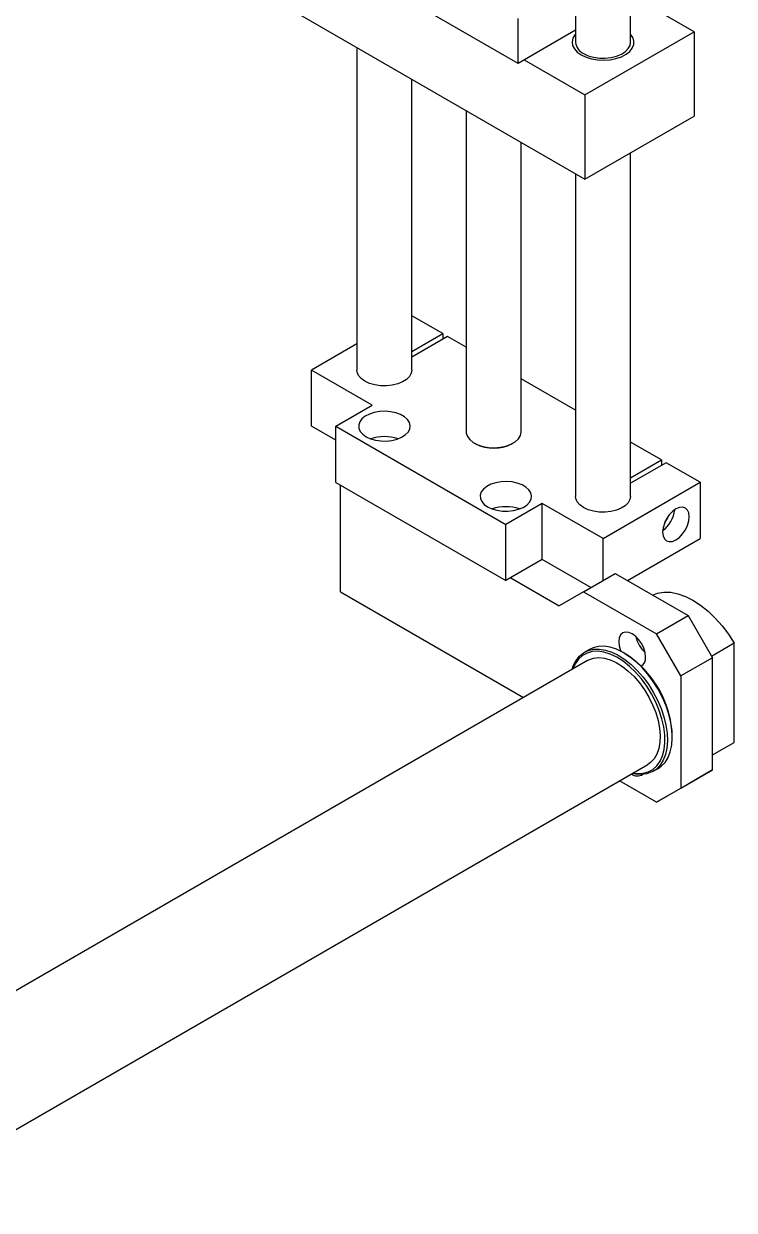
# Model space of a CAD drawing. Header units: millimetres. Extents: x -4 to 1692, y -357 to 300.
# Drawn here: x 768.1 to 809.4, y 184 to 253 of the extents above; entities that cross this region are included whole.
import ezdxf

# ---------------------------------------------------------------- set-up
doc = ezdxf.new("R2010")
doc.units = ezdxf.units.MM

msp = doc.modelspace()

# ---------------------------------------------------------------- linework, layer by layer
at = {"color": 7, "linetype": 'Continuous', "lineweight": 30}
for p, q in [((803.4046447, 251.9272083), (803.4046447, 269.7113648)), ((800.2046447, 268.8949567), (800.2046447, 251.9272083)), ((796.8548972, 250.7025962), (786.9554023, 256.417453)), ((807.1079455, 252.5395144), (803.5724116, 254.5805347)), ((783.7734217, 253.7633304), (800.7439845, 243.9664331)), ((796.8548972, 250.7025962), (796.8548972, 253.3155268)), ((800.2046447, 252.6363642), (796.8548972, 250.7025962)), ((800.7439845, 248.8656779), (807.1079455, 252.5395144)), ((807.1079455, 252.5395144), (807.1079455, 247.6402696)), ((787.4767226, 251.6254603), (787.4767226, 232.8583163)), ((797.2084506, 250.9066982), (800.7439845, 248.8656779)), ((790.6767226, 232.8583163), (790.6767226, 249.7781396)), ((800.7439845, 248.8656779), (800.7439845, 243.9664331)), ((793.8406836, 247.9516238), (793.8406836, 229.2661339)), ((800.7439845, 243.9664331), (807.1079455, 247.6402696)), ((797.0406836, 229.2661339), (797.0406836, 246.1043031)), ((803.4046447, 225.5106433), (803.4046447, 245.5023995)), ((800.2046447, 244.2777873), (800.2046447, 225.5106433)), ((792.4708351, 234.9809774), (790.6767226, 236.0166966)), ((790.6767226, 233.9452583), (792.4708351, 234.9809774)), ((792.7536779, 234.8176958), (790.6767226, 233.618695)), ((792.4708351, 234.9809774), (792.4708351, 234.6544142)), ((793.8406836, 234.1901807), (792.7536779, 234.8176958)), ((787.4767226, 234.3838803), (784.8340819, 232.8583163)), ((788.3696158, 230.8172961), (784.8340819, 232.8583163)), ((784.8340819, 229.5921531), (784.8340819, 232.8583163)), ((800.2046447, 230.5163442), (797.0406836, 232.34286)), ((786.2482955, 229.5926839), (788.3696158, 230.8172961)), ((786.2482955, 228.775745), (784.8340819, 229.5921531)), ((786.2482955, 229.5926839), (796.1477904, 223.8778271)), ((786.2482955, 226.3265206), (786.2482955, 229.5926839)), ((794.3091289, 228.6131136), (794.3798511, 228.5722733)), ((796.5015161, 228.5722733), (796.5722383, 228.6131136)), ((805.1987572, 227.6333044), (803.4046447, 228.6690235)), ((803.4046447, 226.5975853), (805.1987572, 227.6333044)), ((805.4815999, 227.4700228), (803.4046447, 226.271022)), ((805.1987572, 227.6333044), (805.1987572, 227.3067412)), ((807.4614989, 226.3270514), (805.4815999, 227.4700228)), ((786.2482955, 226.3265206), (796.1477904, 220.6116639)), ((786.5311382, 219.9574758), (786.5311382, 226.163239)), ((801.8046447, 223.061419), (807.4614989, 226.3270514)), ((807.4614989, 226.3270514), (807.4614989, 223.0608882)), ((798.2691108, 225.1024393), (796.1477904, 223.8778271)), ((801.8046447, 223.061419), (798.2691108, 225.1024393)), ((798.2691108, 221.836276), (798.2691108, 225.1024393)), ((796.1477904, 220.6116639), (796.1477904, 223.8778271)), ((801.8046447, 220.6119293), (801.8046447, 223.061419)), ((803.2190881, 220.6117966), (807.4614989, 223.0608882)), ((798.2691108, 221.836276), (796.1477904, 220.6116639)), ((801.097308, 220.2035925), (798.2691108, 221.836276)), ((800.6732738, 219.9588028), (802.5117514, 221.0201333)), ((802.5117514, 221.0201333), (806.7543921, 218.570909)), ((796.4306331, 220.7749455), (799.2590602, 219.1421293)), ((786.5311382, 219.9574758), (797.1725296, 213.8143313)), ((800.6732738, 219.9588028), (799.2590602, 219.1421293)), ((800.6732738, 219.9588028), (804.9159145, 217.5095784)), ((804.9159145, 217.5095784), (806.7543921, 218.570909)), ((806.7543921, 218.570909), (808.1686057, 216.1214192)), ((806.3301281, 215.0600887), (804.9159145, 217.5095784)), ((809.4413979, 216.9609963), (808.1232205, 216.2000287)), ((809.4413979, 211.19874), (809.4413979, 216.9609963)), ((801.0068887, 216.6051943), (800.724046, 216.4419127)), ((803.0778851, 216.3660696), (803.0071859, 216.4068967)), ((808.1686057, 216.1214192), (806.3301281, 215.0600887)), ((808.1686057, 209.5890927), (808.1686057, 216.1214192)), ((800.903315, 215.9680678), (756.7271711, 190.4657228)), ((806.3301281, 215.0600887), (806.3301281, 208.5277622)), ((805.8351533, 211.5081826), (805.8351533, 211.5898234)), ((808.1686057, 210.4639727), (809.4413979, 211.19874)), ((759.480125, 183.9722844), (804.4030306, 209.9057258)), ((804.7237209, 209.5135218), (805.0065637, 209.6768034)), ((806.3301281, 208.5277622), (808.1686057, 209.5890927)), ((808.1686057, 209.5890927), (806.7543921, 208.7724192)), ((804.9159145, 207.7110887), (802.7586551, 208.956448)), ((806.7543921, 208.7724192), (804.9159145, 207.7110887)), ((804.9159145, 207.7110887), (806.3301281, 208.5277622))]:
    msp.add_line(p, q, dxfattribs=at)
at = {"color": 7, "linetype": 'Continuous', "lineweight": 30, "flags": 128}
for points in [[(800.2046447, 252.403252), (800.1690336, 252.3610494), (800.0512356, 252.1620989), (800.0052223, 251.953532), (800.0328776, 251.7438874), (800.1330693, 251.541748), (800.3016954, 251.3553893), (800.5318525, 251.192441)], [(800.2046447, 252.403252), (800.1690336, 252.3610494), (800.0512356, 252.1620989), (800.0052223, 251.953532), (800.0328776, 251.7438874), (800.1330693, 251.541748), (800.3016954, 251.3553893), (800.5318525, 251.192441)], [(800.5318525, 251.192441), (800.8141178, 251.0595742), (801.1369354, 250.9622284), (801.4870891, 250.904389), (801.8502435, 250.8884239), (802.2115312, 250.9149868), (802.5561608, 250.9829902), (802.8700233, 251.08965), (803.1402691, 251.2305995), (803.3558343, 251.4000682), (803.5078935, 251.5911182), (803.5902216, 251.7959277), (803.5994479, 252.0061118), (803.5351948, 252.2130656), (803.4046447, 252.403252)], [(800.5318525, 251.192441), (800.8141178, 251.0595742), (801.1369354, 250.9622284), (801.4870891, 250.904389), (801.8502435, 250.8884239), (802.2115312, 250.9149868), (802.5561608, 250.9829902), (802.8700233, 251.08965), (803.1402691, 251.2305995), (803.3558343, 251.4000682), (803.5078935, 251.5911182), (803.5902216, 251.7959277), (803.5994479, 252.0061118), (803.5351948, 252.2130656), (803.4046447, 252.403252)], [(800.6732738, 251.2740819), (800.9429359, 251.1489487), (801.2528906, 251.0602061), (801.5886446, 251.0120036), (801.9344986, 251.006595), (802.2742808, 251.0442333), (802.5921033, 251.1231585), (802.8731051, 251.2396802), (803.1041469, 251.3883499), (803.2744254, 251.5622161), (803.3759786, 251.7531489), (803.4046447, 251.9272083)], [(790.6767226, 232.8583163), (790.6442802, 232.6732569), (790.5395073, 232.4840749), (790.3670976, 232.3121972), (790.1350231, 232.1655711), (789.8540146, 232.0509764), (789.5370653, 231.9737118), (789.1988306, 231.9373498), (788.8549498, 231.9435718), (788.5213234, 231.9920901), (788.2133778, 232.0806612), (787.9453517, 232.2051898), (787.7296385, 232.359918), (787.5762121, 232.5376912), (787.4921669, 232.7302896), (787.4767226, 232.8583163)], [(788.0160624, 228.9803778), (788.2688707, 228.8630655), (788.5594531, 228.7798693), (788.8742226, 228.7346794), (789.1984607, 228.7296089), (789.5170065, 228.7648947), (789.814965, 228.8388871), (790.0784042, 228.9481262), (790.2950059, 229.0875041), (790.454642, 229.2505036), (790.5498481, 229.4295031), (790.5761725, 229.6161328), (790.5323843, 229.801666), (790.420531, 229.9774274), (790.2458427, 230.1351987), (790.0164876, 230.2676025), (789.7431902, 230.368448), (789.4387294, 230.4330195), (789.1173417, 230.4582979), (788.7940546, 230.4431011), (788.4839848, 230.3881398), (788.2016307, 230.2959839), (787.960195, 230.1709424), (787.7709668, 230.0188622), (787.6427944, 229.8468543), (787.5816708, 229.6629618), (787.5904542, 229.4757831), (787.6687339, 229.2940706), (787.8128495, 229.1263209), (788.0160624, 228.9803778)], [(793.8406836, 229.2661339), (793.8459617, 229.1911708), (793.9111602, 228.9950188), (794.0478775, 228.8115437), (794.2497208, 228.6493248), (794.5072523, 228.5159473), (794.80843, 228.4176476), (795.1391711, 228.3590222), (795.4840106, 228.3428123), (795.8268243, 228.3697759), (796.1515824, 228.4386522), (796.4430996, 228.5462207), (796.687745, 228.6874515), (796.8740792, 228.8557408), (796.9933895, 229.0432197), (797.0400969, 229.2411218), (797.0406836, 229.2661339)], [(795.0871302, 224.8983372), (795.3399385, 224.7810249), (795.630521, 224.6978287), (795.9452904, 224.6526388), (796.2695285, 224.6475683), (796.5880743, 224.6828542), (796.8860329, 224.7568466), (797.149472, 224.8660857), (797.3660737, 225.0054635), (797.5257098, 225.1684631), (797.6209159, 225.3474626), (797.6472403, 225.5340922), (797.6034521, 225.7196254), (797.4915988, 225.8953869), (797.3169105, 226.0531581), (797.0875554, 226.185562), (796.814258, 226.2864074), (796.5097972, 226.350979), (796.1884095, 226.3762573), (795.8651224, 226.3610606), (795.5550526, 226.3060993), (795.2726985, 226.2139433), (795.0312628, 226.0889018), (794.8420347, 225.9368216), (794.7138622, 225.7648138), (794.6527386, 225.5809212), (794.661522, 225.3937426), (794.7398017, 225.21203), (794.8839173, 225.0442803), (795.0871302, 224.8983372)], [(803.4046447, 225.5106433), (803.3722023, 225.3255839), (803.2674293, 225.1364019), (803.0950197, 224.9645242), (802.8629452, 224.8178981), (802.5819366, 224.7033034), (802.2649874, 224.6260388), (801.9267527, 224.5896768), (801.5828719, 224.5958988), (801.2492455, 224.6444171), (800.9412998, 224.7329882), (800.6732738, 224.8575168), (800.4575605, 225.012245), (800.3041342, 225.1900182), (800.2200889, 225.3826166), (800.2046447, 225.5106433)], [(806.8251028, 224.3265862), (806.7985993, 224.543756), (806.720895, 224.7155257), (806.5972853, 224.8301896), (806.4361941, 224.8799335), (806.2485993, 224.8613674), (806.0472853, 224.7757566), (805.8459714, 224.6289353), (805.6583766, 224.4309091), (805.4972853, 224.1951732), (805.3736757, 223.9377926), (805.2959714, 223.6763073), (805.2694679, 223.4285372), (805.2959714, 223.2113674), (805.3736757, 223.0395977), (805.4972853, 222.9249338), (805.6583766, 222.8751899), (805.8459714, 222.893756), (806.0472853, 222.9793668), (806.2485993, 223.1261881), (806.4361941, 223.3242143), (806.5972853, 223.5599502), (806.720895, 223.8173308), (806.7985993, 224.0788161), (806.8251028, 224.3265862)], [(804.6870017, 219.7643881), (804.9706994, 219.8722412), (805.3420387, 219.9358476), (805.741032, 219.9265653), (806.1611706, 219.8445458), (806.5956005, 219.6911271), (807.0372348, 219.4688119), (807.4788692, 219.1812269), (807.9132991, 218.8330635), (808.3334376, 218.4300014), (808.732431, 217.9786158), (809.1037703, 217.4862702), (809.4413979, 216.9609963)], [(804.2795184, 216.1622264), (804.2530149, 216.4099965), (804.1753106, 216.6714817), (804.0517009, 216.9288623), (803.8906097, 217.1645982), (803.7030149, 217.3626244), (803.5017009, 217.5094457), (803.300387, 217.5950566), (803.1127922, 217.6136227), (802.9517009, 217.5638788), (802.8280913, 217.4492149), (802.750387, 217.2774451), (802.7238835, 217.0602753), (802.750387, 216.8125052), (802.8280913, 216.55102), (802.852486, 216.4913431)], [(803.7162313, 215.8931428), (803.344962, 216.1884648), (802.967657, 216.4294046), (802.5910491, 216.6116628), (802.221859, 216.7319869), (801.8666749, 216.7882297), (801.531835, 216.7793876), (801.2233145, 216.7056184), (801.0068887, 216.6051943)], [(800.0057012, 215.4498864), (800.0706602, 215.6410618), (800.2249552, 215.9502623), (800.4238437, 216.2064177), (800.6637764, 216.4049568), (800.9404718, 216.5423368), (801.2489922, 216.616106), (801.5838321, 216.6249481), (801.9390163, 216.5687053), (802.3082064, 216.4483812), (802.6848143, 216.266123), (803.0621193, 216.0251832), (803.4333886, 215.7298612)], [(803.3449403, 215.6202372), (802.9749944, 215.9138637), (802.5990537, 216.152035), (802.2241211, 216.3303143), (801.8571809, 216.4453807), (801.5050685, 216.4950906), (801.1743431, 216.4785182), (800.8711655, 216.395972), (800.6011834, 216.2489898), (800.3694259, 216.0403096), (800.1802104, 215.7738186), (800.0430126, 215.4714258)], [(800.903315, 215.9680678), (800.9733842, 216.0054013), (801.2491394, 216.100905), (801.5534767, 216.1319985), (801.8802006, 216.098049), (802.22266, 215.9997476), (802.5738834, 215.8390954), (802.9267209, 215.6193627), (803.2739898, 215.3450228)], [(803.0778851, 216.3660696), (803.3992585, 216.1587862), (803.7692043, 215.8651597)], [(803.5427281, 209.4090838), (803.8012771, 209.378703), (804.1320025, 209.3952754), (804.4351801, 209.4778216), (804.7051622, 209.6248038), (804.9369197, 209.833484), (805.1261352, 210.099975), (805.2692842, 210.4193124), (805.3637, 210.7855476), (805.4076237, 211.1918585), (805.4002373, 211.630676), (805.3416783, 212.093826), (805.2330374, 212.5726808), (805.0763386, 213.0583203), (804.8745008, 213.5416979), (804.6312838, 214.0138092), (804.3512184, 214.4658596), (804.0395216, 214.8894284), (803.7019998, 215.2766251), (803.3449403, 215.6202372)], [(803.4333886, 215.7298612), (803.7919967, 215.3854272), (804.1315443, 214.9980275), (804.4459721, 214.5745754), (804.7296693, 214.1226273), (804.9775731, 213.6502482), (805.1852598, 213.1658678), (805.3490232, 212.6781298), (805.4659409, 212.195738), (805.5339266, 211.7273006), (805.5517669, 211.281177), (805.5191436, 210.8653281), (805.4366388, 210.4871749), (805.3057248, 210.1534655), (805.1287378, 209.8701549), (804.9088362, 209.6422988), (804.649944, 209.4739633), (804.3566812, 209.3681524), (804.034281, 209.3267543), (803.6884968, 209.3505077), (803.5054167, 209.3875443)], [(805.0065637, 209.6768034), (805.1916789, 209.8055804), (805.4115806, 210.0334365), (805.5885675, 210.3167471), (805.7194815, 210.6504565), (805.8019863, 211.0286097), (805.8346096, 211.4444586), (805.8167693, 211.8905823), (805.7487837, 212.3590196), (805.6318659, 212.8414115), (805.4681026, 213.3291494), (805.2604159, 213.8135298), (805.012512, 214.2859089), (804.7288149, 214.737857), (804.414387, 215.1613092), (804.0748394, 215.5487088), (803.7162313, 215.8931428)], [(803.2739898, 215.3450228), (803.6086206, 215.0216604), (803.9238012, 214.6558582), (804.2131155, 214.2550629), (804.4706739, 213.8274336), (804.6912332, 213.3816755), (804.8703035, 212.926863), (805.0042394, 212.4722547), (805.0903143, 212.0271052), (805.1267761, 211.6004765), (805.1128824, 211.2010534), (805.0489162, 210.8369671), (804.9361795, 210.5156293), (804.7769674, 210.2435815), (804.5745209, 210.0263618), (804.4030306, 209.9057258)]]:
    msp.add_lwpolyline(points, dxfattribs=at)
at = {"color": 7, "linetype": 'Continuous', "lineweight": 30}
for centre, radius, start, end in [((800.9926953, 251.99796), 0.7912203, 185.130290804, 246.189850154), ((789.0767226, 226.5752427), 2.4165116, 70.833049884, 109.166950116), ((795.4406836, 230.6094275), 2.2968159, 242.492097841, 297.507902159), ((796.1477904, 222.4932021), 2.4165116, 70.833049884, 109.166950116), ((804.2737268, 224.9014153), 1.7080534, 305.805882147, 354.199494385), ((804.5634483, 224.7341626), 1.114757, 318.331841229, 341.673535303), ((805.4815831, 217.7542125), 1.81146, 192.846355789, 227.148267678), ((803.7725744, 216.0912618), 0.5118869, 297.850217956, 7.968766282), ((799.7806855, 211.3009809), 6.0613539, 2.731358374, 48.850622782), ((803.8113367, 209.7822985), 0.541101, 230.433030317, 303.366398618)]:
    msp.add_arc(centre, radius, start, end, dxfattribs=at)

doc.saveas('drawing.dxf')
